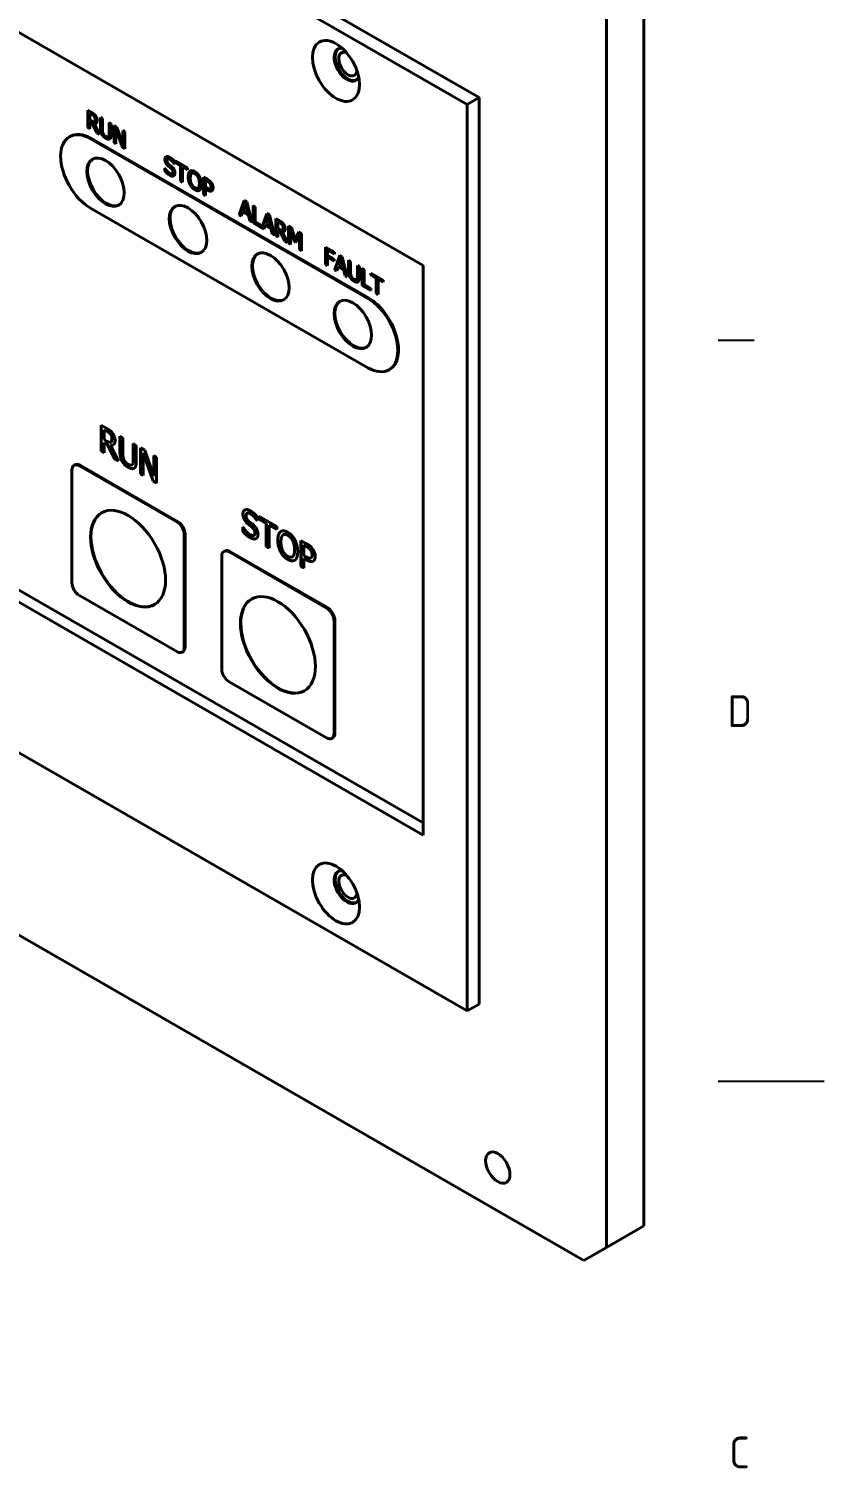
# Model space of a CAD drawing. Header units: millimetres. Extents: x 0 to 1193, y 0 to 420.
# Drawn here: x 518.9 to 594, y 173.5 to 309.4 of the extents above; entities that cross this region are included whole.
import ezdxf

# ---------------------------------------------------------------- set-up
doc = ezdxf.new("R2010")
doc.units = ezdxf.units.MM
doc.layers.get('0').update_dxf_attribs({"color": 3, "lineweight": 25})
for name, color, linetype, lineweight in [('가시적인 것(ISO)', 3, 'Continuous', 40), ('가시적인 좁은 것(ISO)', 3, 'Continuous', 35), ('경계(ISO)', 7, 'Continuous', 25)]:
    doc.layers.add(name, color=color, linetype=linetype, lineweight=lineweight)
doc.styles.add('문자 텍스트_PSTEK_POSCO', font='isocp.shx')

# ---------------------------------------------------------------- blocks, each defined once
blk = doc.blocks.new('경계 Default Border')
at = {"layer": '경계(ISO)'}
blk.add_line((584, 280), (587.4, 280), dxfattribs=at)
at = {"layer": '경계(ISO)', "flags": 128}
blk.add_lwpolyline([(594, 210), (584, 210)], dxfattribs=at)
at = {"layer": '경계(ISO)', "color": 2, "char_height": 3, "attachment_point": 7, "style": '문자 텍스트_PSTEK_POSCO'}
for s, insert in [('D', (584.88, 243.47)), ('C', (585.04, 173.47))]:
    blk.add_mtext(s, dxfattribs=dict(at, insert=insert))

msp = doc.modelspace()

# ---------------------------------------------------------------- linework, layer by layer
at = {"layer": '가시적인 것(ISO)'}
for p, q in [((444.755, 370.096), (561.427, 302.909)), ((560.296, 302.257), (443.623, 369.444)), ((447.76, 349.485), (556.159, 287.062)), ((576.983, 314.087), (576.983, 196.36)), ((573.448, 194.324), (573.448, 312.051)), ((561.427, 302.909), (560.296, 302.257)), ((560.296, 216.66), (560.296, 302.257)), ((561.427, 302.909), (561.427, 217.311)), ((524.501, 300.074), (524.501, 301.709)), ((524.501, 301.709), (524.866, 301.499)), ((524.509, 300.078), (524.509, 301.705)), ((524.689, 301.412), (524.696, 301.417)), ((524.876, 301.305), (524.689, 301.412)), ((524.689, 301.412), (524.689, 300.798)), ((524.689, 300.798), (524.854, 300.703)), ((524.689, 300.616), (524.696, 300.62)), ((524.905, 300.492), (524.689, 300.616)), ((524.689, 300.616), (524.689, 299.966)), ((524.883, 301.309), (524.696, 301.417)), ((524.912, 300.496), (524.696, 300.62)), ((524.905, 300.492), (524.912, 300.496)), ((525.352, 299.584), (524.905, 300.492)), ((525.359, 299.588), (524.912, 300.496)), ((525.093, 300.445), (525.1, 300.449)), ((525.093, 300.445), (525.596, 299.444)), ((525.11, 300.64), (525.11, 300.64)), ((525.115, 300.643), (525.122, 300.647)), ((525.691, 300.004), (525.691, 301.024)), ((525.691, 301.024), (525.879, 300.916)), ((525.698, 300.008), (525.698, 301.02)), ((525.879, 300.916), (525.879, 299.895)), ((526.526, 299.517), (526.526, 300.543)), ((526.526, 300.543), (526.714, 300.434)), ((526.534, 299.521), (526.534, 300.539)), ((526.714, 300.434), (526.714, 299.414)), ((522.838, 299.243), (522.768, 299.203)), ((524.501, 300.074), (524.509, 300.078)), ((524.689, 299.966), (524.501, 300.074)), ((524.689, 299.974), (524.509, 300.078)), ((524.834, 299.047), (550.997, 283.981)), ((525.352, 299.584), (525.359, 299.588)), ((525.596, 299.444), (525.352, 299.584)), ((525.59, 299.455), (525.359, 299.588)), ((526.437, 299.203), (526.444, 299.207)), ((526.984, 298.644), (526.984, 300.279)), ((526.984, 300.279), (527.251, 300.126)), ((526.991, 298.648), (526.991, 300.275)), ((527.159, 299.953), (527.166, 299.957)), ((527.785, 298.183), (527.159, 299.953)), ((527.159, 299.953), (527.159, 298.543)), ((527.792, 298.187), (527.166, 299.957)), ((527.251, 300.126), (527.82, 298.503)), ((527.82, 298.503), (527.82, 299.798)), ((527.82, 299.798), (527.996, 299.697)), ((527.827, 298.507), (527.827, 299.794)), ((527.996, 299.697), (527.996, 298.062)), ((550.927, 283.94), (524.764, 299.007)), ((526.984, 298.644), (526.991, 298.648)), ((527.159, 298.543), (526.984, 298.644)), ((527.159, 298.551), (526.991, 298.648)), ((527.785, 298.183), (527.792, 298.187)), ((527.996, 298.062), (527.785, 298.183)), ((527.996, 298.07), (527.792, 298.187)), ((527.82, 298.503), (527.827, 298.507)), ((532.029, 297.103), (532.036, 297.107)), ((532.659, 296.657), (532.666, 296.662)), ((532.673, 296.65), (532.659, 296.657)), ((532.673, 296.658), (532.666, 296.662)), ((532.673, 296.909), (532.673, 296.65)), ((532.775, 296.734), (532.775, 296.927)), ((532.775, 296.927), (533.912, 296.273)), ((532.775, 296.734), (532.782, 296.738)), ((533.249, 296.461), (532.775, 296.734)), ((532.782, 296.738), (532.782, 296.923)), ((533.256, 296.465), (532.782, 296.738)), ((533.249, 296.461), (533.256, 296.465)), ((533.249, 295.019), (533.249, 296.461)), ((533.256, 295.023), (533.256, 296.465)), ((533.437, 296.352), (533.444, 296.357)), ((533.912, 296.079), (533.437, 296.352)), ((533.437, 296.352), (533.437, 294.911)), ((533.912, 296.087), (533.444, 296.357)), ((531.766, 295.971), (531.766, 296.244)), ((531.766, 296.244), (531.78, 296.236)), ((531.766, 295.971), (531.773, 295.975)), ((531.773, 295.975), (531.773, 296.24)), ((532.47, 295.72), (532.477, 295.724)), ((533.249, 295.019), (533.256, 295.023)), ((533.437, 294.911), (533.249, 295.019)), ((533.437, 294.919), (533.256, 295.023)), ((533.912, 296.273), (533.912, 296.079)), ((534.144, 295.952), (534.151, 295.956)), ((534.323, 295.761), (534.33, 295.765)), ((535.431, 293.763), (535.431, 295.398)), ((535.431, 295.398), (535.786, 295.193)), ((535.438, 293.767), (535.438, 295.394)), ((535.619, 295.101), (535.626, 295.105)), ((535.775, 295.011), (535.619, 295.101)), ((535.619, 295.101), (535.619, 294.449)), ((535.782, 295.016), (535.626, 295.105)), ((534.878, 294.361), (534.885, 294.365)), ((535.431, 293.763), (535.438, 293.767)), ((535.619, 293.654), (535.431, 293.763)), ((535.619, 293.662), (535.438, 293.767)), ((535.619, 294.449), (535.748, 294.375)), ((535.619, 294.264), (535.626, 294.268)), ((535.778, 294.172), (535.619, 294.264)), ((535.619, 294.264), (535.619, 293.654)), ((535.786, 294.176), (535.626, 294.268)), ((536.045, 294.297), (536.052, 294.301)), ((536.049, 294.3), (536.056, 294.304)), ((524.764, 292.466), (550.927, 277.4)), ((538.793, 291.827), (539.269, 293.187)), ((538.8, 291.831), (539.274, 293.185)), ((539.38, 292.901), (539.163, 292.256)), ((539.163, 292.256), (539.599, 292.005)), ((539.269, 293.187), (539.501, 293.054)), ((539.38, 292.901), (539.388, 292.905)), ((539.599, 292.005), (539.38, 292.901)), ((539.606, 292.009), (539.388, 292.905)), ((539.501, 293.054), (539.978, 291.144)), ((540.112, 291.067), (540.112, 292.702)), ((540.112, 292.702), (540.3, 292.594)), ((540.119, 291.071), (540.119, 292.698)), ((540.3, 292.594), (540.3, 291.152)), ((538.793, 291.827), (538.8, 291.831)), ((538.983, 291.717), (538.793, 291.827)), ((538.985, 291.724), (538.8, 291.831)), ((539.111, 292.101), (538.983, 291.717)), ((539.111, 292.101), (539.118, 292.105)), ((539.651, 291.79), (539.111, 292.101)), ((539.658, 291.794), (539.118, 292.105)), ((539.599, 292.005), (539.606, 292.009)), ((539.651, 291.79), (539.658, 291.794)), ((539.779, 291.259), (539.651, 291.79)), ((539.786, 291.263), (539.658, 291.794)), ((539.779, 291.259), (539.786, 291.263)), ((539.978, 291.144), (539.779, 291.259)), ((539.975, 291.154), (539.786, 291.263)), ((540.112, 291.067), (540.119, 291.071)), ((541.117, 290.488), (540.112, 291.067)), ((541.119, 290.495), (540.119, 291.071)), ((540.3, 291.152), (540.931, 290.789)), ((540.931, 290.611), (541.403, 291.959)), ((540.938, 290.615), (541.408, 291.956)), ((541.514, 291.672), (541.297, 291.027)), ((541.297, 291.027), (541.733, 290.776)), ((541.403, 291.959), (541.635, 291.825)), ((541.514, 291.672), (541.521, 291.676)), ((541.733, 290.776), (541.514, 291.672)), ((541.74, 290.78), (541.521, 291.676)), ((541.635, 291.825), (542.111, 289.916)), ((542.246, 289.838), (542.246, 291.473)), ((542.246, 291.473), (542.61, 291.264)), ((542.253, 289.842), (542.253, 291.469)), ((542.434, 291.177), (542.441, 291.181)), ((542.62, 291.07), (542.434, 291.177)), ((542.434, 291.177), (542.434, 290.562)), ((542.627, 291.074), (542.441, 291.181)), ((540.931, 290.789), (540.931, 290.611)), ((540.931, 290.611), (540.938, 290.615)), ((541.245, 290.872), (541.117, 290.488)), ((541.245, 290.872), (541.252, 290.876)), ((541.785, 290.561), (541.245, 290.872)), ((541.792, 290.565), (541.252, 290.876)), ((541.733, 290.776), (541.74, 290.78)), ((541.785, 290.561), (541.792, 290.565)), ((541.913, 290.03), (541.785, 290.561)), ((541.92, 290.034), (541.792, 290.565)), ((541.913, 290.03), (541.92, 290.034)), ((542.111, 289.916), (541.913, 290.03)), ((542.109, 289.925), (541.92, 290.034)), ((542.246, 289.838), (542.253, 289.842)), ((542.434, 289.73), (542.246, 289.838)), ((542.434, 289.738), (542.253, 289.842)), ((542.434, 290.562), (542.599, 290.467)), ((542.434, 290.381), (542.441, 290.385)), ((542.649, 290.257), (542.434, 290.381)), ((542.434, 290.381), (542.434, 289.73)), ((542.656, 290.261), (542.441, 290.385)), ((542.649, 290.257), (542.656, 290.261)), ((543.096, 289.349), (542.649, 290.257)), ((543.103, 289.353), (542.656, 290.261)), ((542.837, 290.209), (542.844, 290.213)), ((542.837, 290.209), (543.34, 289.208)), ((542.854, 290.405), (542.854, 290.405)), ((542.859, 290.407), (542.866, 290.411)), ((543.452, 289.143), (543.452, 290.779)), ((543.452, 290.779), (543.709, 290.631)), ((543.459, 289.148), (543.459, 290.774)), ((543.628, 290.451), (543.635, 290.455)), ((543.993, 289.282), (543.628, 290.451)), ((543.628, 290.451), (543.628, 289.042)), ((544, 289.287), (543.635, 290.455)), ((543.709, 290.631), (544.062, 289.517)), ((544.062, 289.517), (544.404, 290.231)), ((544.062, 289.517), (544.069, 289.521)), ((544.069, 289.521), (544.408, 290.228)), ((544.477, 289.962), (544.108, 289.216)), ((544.404, 290.231), (544.665, 290.08)), ((544.477, 289.962), (544.484, 289.966)), ((544.477, 288.553), (544.477, 289.962)), ((544.484, 288.558), (544.484, 289.966)), ((544.665, 290.08), (544.665, 288.445)), ((543.096, 289.349), (543.103, 289.353)), ((543.34, 289.208), (543.096, 289.349)), ((543.334, 289.22), (543.103, 289.353)), ((543.452, 289.143), (543.459, 289.148)), ((543.628, 289.042), (543.452, 289.143)), ((543.628, 289.051), (543.459, 289.148)), ((543.993, 289.282), (544, 289.287)), ((544.108, 289.216), (543.993, 289.282)), ((544.111, 289.223), (544, 289.287)), ((544.477, 288.553), (544.484, 288.558)), ((544.665, 288.445), (544.477, 288.553)), ((544.665, 288.453), (544.484, 288.558)), ((546.946, 287.149), (546.946, 288.784)), ((546.946, 288.784), (547.792, 288.297)), ((546.953, 287.153), (546.953, 288.78)), ((547.134, 288.482), (547.141, 288.486)), ((547.792, 288.103), (547.134, 288.482)), ((547.134, 288.482), (547.134, 288.021)), ((547.792, 288.112), (547.141, 288.486)), ((547.792, 288.297), (547.792, 288.103)), ((546.946, 287.149), (546.953, 287.153)), ((547.134, 287.041), (546.946, 287.149)), ((547.134, 287.049), (546.953, 287.153)), ((547.134, 288.021), (547.764, 287.658)), ((547.134, 287.828), (547.141, 287.832)), ((547.764, 287.465), (547.134, 287.828)), ((547.134, 287.828), (547.134, 287.041)), ((547.764, 287.473), (547.141, 287.832)), ((547.764, 287.658), (547.764, 287.465)), ((547.808, 286.652), (548.285, 288.013)), ((547.815, 286.657), (548.289, 288.01)), ((548.126, 286.926), (547.998, 286.543)), ((548.126, 286.926), (548.134, 286.93)), ((548.666, 286.615), (548.126, 286.926)), ((548.673, 286.619), (548.134, 286.93)), ((548.396, 287.726), (548.178, 287.082)), ((548.178, 287.082), (548.615, 286.831)), ((548.285, 288.013), (548.516, 287.88)), ((548.396, 287.726), (548.403, 287.73)), ((548.615, 286.831), (548.396, 287.726)), ((548.622, 286.835), (548.403, 287.73)), ((548.516, 287.88), (548.993, 285.97)), ((548.615, 286.831), (548.622, 286.835)), ((549.11, 286.518), (549.11, 287.538)), ((549.11, 287.538), (549.298, 287.43)), ((549.117, 286.522), (549.117, 287.534)), ((549.298, 287.43), (549.298, 286.409)), ((549.945, 286.031), (549.945, 287.057)), ((549.945, 287.057), (550.133, 286.949)), ((549.952, 286.035), (549.952, 287.053)), ((550.133, 286.949), (550.133, 285.928)), ((556.159, 287.062), (556.159, 233.267)), ((547.808, 286.652), (547.815, 286.657)), ((547.998, 286.543), (547.808, 286.652)), ((548, 286.55), (547.815, 286.657)), ((548.666, 286.615), (548.673, 286.619)), ((548.795, 286.084), (548.666, 286.615)), ((548.802, 286.088), (548.673, 286.619)), ((548.795, 286.084), (548.802, 286.088)), ((548.993, 285.97), (548.795, 286.084)), ((548.991, 285.98), (548.802, 286.088)), ((549.856, 285.717), (549.863, 285.722)), ((550.403, 285.158), (550.403, 286.793)), ((550.403, 286.793), (550.59, 286.685)), ((550.41, 285.162), (550.41, 286.789)), ((550.59, 286.685), (550.59, 285.244)), ((551.225, 286.126), (551.225, 286.32)), ((551.225, 286.32), (552.362, 285.665)), ((551.225, 286.126), (551.232, 286.13)), ((551.7, 285.853), (551.225, 286.126)), ((551.232, 286.13), (551.232, 286.316)), ((551.707, 285.857), (551.232, 286.13)), ((551.7, 285.853), (551.707, 285.857)), ((551.7, 284.411), (551.7, 285.853)), ((551.707, 284.415), (551.707, 285.857)), ((551.888, 285.745), (551.895, 285.749)), ((552.362, 285.471), (551.888, 285.745)), ((551.888, 285.745), (551.888, 284.303)), ((552.362, 285.48), (551.895, 285.749)), ((552.362, 285.665), (552.362, 285.471)), ((550.403, 285.158), (550.41, 285.162)), ((551.222, 284.686), (550.403, 285.158)), ((551.222, 284.695), (550.41, 285.162)), ((550.59, 285.244), (551.222, 284.88)), ((551.222, 284.88), (551.222, 284.686)), ((551.7, 284.411), (551.707, 284.415)), ((551.888, 284.303), (551.7, 284.411)), ((551.888, 284.311), (551.707, 284.415)), ((443.623, 283.847), (560.296, 216.66)), ((552.993, 277.245), (552.923, 277.204)), ((525.749, 269.523), (525.749, 271.976)), ((525.749, 271.976), (526.296, 271.661)), ((525.756, 269.527), (525.756, 271.972)), ((434.855, 271.682), (571.327, 193.093)), ((526.031, 271.531), (526.038, 271.536)), ((526.311, 271.37), (526.031, 271.531)), ((526.031, 271.531), (526.031, 270.609)), ((526.031, 270.609), (526.279, 270.467)), ((526.318, 271.374), (526.038, 271.536)), ((527.534, 269.418), (527.534, 270.948)), ((527.534, 270.948), (527.815, 270.786)), ((527.541, 269.422), (527.541, 270.944)), ((527.815, 270.786), (527.815, 269.256)), ((525.749, 269.523), (525.756, 269.527)), ((526.031, 269.361), (525.749, 269.523)), ((526.031, 269.369), (525.756, 269.527)), ((526.031, 270.337), (526.038, 270.341)), ((526.354, 270.151), (526.031, 270.337)), ((526.031, 270.337), (526.031, 269.361)), ((526.361, 270.155), (526.038, 270.341)), ((526.354, 270.151), (526.361, 270.155)), ((527.025, 268.789), (526.354, 270.151)), ((527.032, 268.793), (526.361, 270.155)), ((526.636, 270.08), (526.643, 270.084)), ((526.636, 270.08), (527.391, 268.578)), ((526.662, 270.373), (526.662, 270.373)), ((526.669, 270.377), (526.676, 270.381)), ((528.787, 268.688), (528.787, 270.227)), ((528.787, 270.227), (529.069, 270.064)), ((528.794, 268.693), (528.794, 270.223)), ((529.069, 270.064), (529.069, 268.534)), ((529.473, 267.379), (529.473, 269.832)), ((529.473, 269.832), (529.873, 269.601)), ((529.48, 267.383), (529.48, 269.828)), ((529.736, 269.342), (529.743, 269.347)), ((530.674, 266.687), (529.736, 269.342)), ((529.736, 269.342), (529.736, 267.228)), ((530.681, 266.691), (529.743, 269.347)), ((529.873, 269.601), (530.728, 267.167)), ((523.275, 268.232), (523.204, 268.191)), ((532.895, 262.848), (523.703, 268.142)), ((523.774, 268.183), (532.966, 262.889)), ((527.025, 268.789), (527.032, 268.793)), ((527.391, 268.578), (527.025, 268.789)), ((527.385, 268.589), (527.032, 268.793)), ((528.653, 268.218), (528.66, 268.222)), ((530.728, 267.167), (530.728, 269.109)), ((530.728, 269.109), (530.991, 268.958)), ((530.735, 267.171), (530.735, 269.105)), ((530.991, 268.958), (530.991, 266.505)), ((522.996, 267.731), (522.996, 257.103)), ((529.473, 267.379), (529.48, 267.383)), ((529.736, 267.228), (529.473, 267.379)), ((529.736, 267.236), (529.48, 267.383)), ((530.674, 266.687), (530.681, 266.691)), ((530.991, 266.505), (530.674, 266.687)), ((530.991, 266.513), (530.681, 266.691)), ((530.728, 267.167), (530.735, 267.171)), ((539.121, 261.944), (539.121, 262.354)), ((539.121, 262.354), (539.142, 262.342)), ((539.128, 261.948), (539.128, 262.35)), ((539.516, 263.642), (539.523, 263.646)), ((540.46, 262.974), (540.467, 262.978)), ((540.481, 262.962), (540.46, 262.974)), ((540.481, 262.97), (540.467, 262.978)), ((540.481, 263.351), (540.481, 262.962)), ((540.634, 263.088), (540.634, 263.379)), ((540.634, 263.379), (542.339, 262.397)), ((540.634, 263.088), (540.641, 263.093)), ((541.346, 262.679), (540.634, 263.088)), ((540.641, 263.093), (540.641, 263.375)), ((541.353, 262.683), (540.641, 263.093)), ((541.346, 262.679), (541.353, 262.683)), ((541.346, 260.516), (541.346, 262.679)), ((541.353, 260.52), (541.353, 262.683)), ((541.628, 262.516), (541.635, 262.52)), ((542.339, 262.106), (541.628, 262.516)), ((541.628, 262.516), (541.628, 260.354)), ((542.339, 262.115), (541.635, 262.52)), ((542.339, 262.397), (542.339, 262.106)), ((533.602, 250.995), (533.602, 261.624)), ((533.673, 261.664), (533.673, 251.036)), ((539.121, 261.944), (539.128, 261.948)), ((540.177, 261.568), (540.184, 261.572)), ((542.688, 261.915), (542.695, 261.919)), ((542.956, 261.628), (542.963, 261.633)), ((544.619, 258.631), (544.619, 261.084)), ((544.619, 261.084), (545.152, 260.777)), ((544.626, 258.635), (544.626, 261.08)), ((537.417, 260.088), (537.346, 260.047)), ((547.038, 254.704), (537.845, 259.998)), ((537.916, 260.039), (547.108, 254.745)), ((541.346, 260.516), (541.353, 260.52)), ((541.628, 260.354), (541.346, 260.516)), ((541.628, 260.362), (541.353, 260.52)), ((544.901, 260.639), (544.908, 260.643)), ((545.134, 260.505), (544.901, 260.639)), ((544.901, 260.639), (544.901, 259.661)), ((544.901, 259.661), (545.093, 259.551)), ((545.142, 260.509), (544.908, 260.643)), ((556.159, 233.267), (511.692, 258.874)), ((512.683, 259.445), (556.159, 234.408)), ((537.138, 259.588), (537.138, 248.959)), ((543.789, 259.529), (543.796, 259.533)), ((544.619, 258.631), (544.626, 258.635)), ((544.901, 258.469), (544.619, 258.631)), ((544.901, 258.477), (544.626, 258.635)), ((544.901, 259.383), (544.908, 259.387)), ((545.14, 259.246), (544.901, 259.383)), ((544.901, 259.383), (544.901, 258.469)), ((545.147, 259.25), (544.908, 259.387)), ((545.539, 259.433), (545.546, 259.438)), ((545.545, 259.437), (545.552, 259.441)), ((523.703, 255.879), (532.895, 250.585)), ((547.745, 242.851), (547.745, 253.48)), ((547.815, 253.52), (547.815, 242.892)), ((533.465, 250.577), (533.394, 250.536)), ((537.845, 247.735), (547.038, 242.441)), ((547.607, 242.433), (547.537, 242.392)), ((561.427, 217.311), (560.296, 216.66)), ((576.983, 196.36), (573.448, 194.324)), ((574.862, 195.129), (576.983, 196.36)), ((571.327, 193.093), (574.862, 195.129)), ((573.448, 194.324), (571.327, 193.093))]:
    msp.add_line(p, q, dxfattribs=at)
for centre, major_axis in [((547.921, 305.418), (-1.572, 2.73)), ((526.178, 294.922), (-1.248, 2.166)), ((533.956, 290.443), (-1.248, 2.166)), ((541.734, 285.964), (-1.248, 2.166)), ((549.512, 281.485), (-1.248, 2.166)), ((528.299, 259.363), (-2.495, 4.333)), ((542.441, 251.22), (-2.495, 4.333)), ((547.921, 227.751), (-1.572, 2.73)), ((563.195, 201.864), (0.809, -1.405))]:
    msp.add_ellipse(centre, major_axis=major_axis, ratio=0.5780931, dxfattribs=at)
for centre, major_axis, start_param, end_param in [((548.947, 306.008), (-0.848, 1.473), 5.8622021, 9.8457612), ((549.053, 306.069), (-0.848, 1.473), 0.0623118, 3.0792809), ((549.053, 306.069), (0.614, -1.065), 2.5029127, 6.9218652), ((524.764, 295.736), (-1.996, 3.466), 5.4997209, 8.6413135), ((524.834, 295.777), (-1.996, 3.466), 5.4997209, 6.2831853), ((526.249, 294.963), (-1.248, 2.166), 0.0282335, 3.1133592), ((534.027, 290.484), (-1.248, 2.166), 0.0282335, 3.1133592), ((541.805, 286.004), (-1.248, 2.166), 0.0282335, 3.1133592), ((549.583, 281.525), (-1.248, 2.166), 0.0282335, 3.1133592), ((550.927, 280.67), (1.996, -3.466), 5.4997209, 8.6413135), ((550.997, 280.711), (1.996, -3.466), 0, 2.3581282), ((523.703, 267.324), (-0.499, 0.867), 5.4997209, 7.0705172), ((523.774, 267.365), (-0.499, 0.867), 5.4997209, 6.2831853), ((528.335, 259.384), (2.495, -4.333), 3.1486501, 6.2761278), ((532.895, 262.031), (0.499, -0.867), 0.7873319, 2.3581282), ((532.966, 262.071), (0.499, -0.867), 0.7873319, 2.3581282), ((537.845, 259.18), (-0.499, 0.867), 5.4997209, 7.0705172), ((537.916, 259.221), (-0.499, 0.867), 5.4997209, 6.2831853), ((523.703, 256.696), (-0.499, 0.867), 0.7873319, 2.3581282), ((542.477, 251.24), (2.495, -4.333), 3.1486501, 6.2761278), ((547.038, 253.887), (0.499, -0.867), 0.7873319, 2.3581282), ((547.108, 253.928), (0.499, -0.867), 0.7873319, 2.3581282), ((532.895, 251.403), (0.499, -0.867), 5.4997209, 7.0705172), ((532.966, 251.443), (0.499, -0.867), 0, 0.7873319), ((537.845, 248.552), (-0.499, 0.867), 0.7873319, 2.3581282), ((547.038, 243.259), (0.499, -0.867), 5.4997209, 7.0705172), ((547.108, 243.299), (0.499, -0.867), 0, 0.7873319), ((548.947, 228.341), (-0.848, 1.473), 5.8622021, 9.8457612), ((549.053, 228.402), (-0.848, 1.473), 0.0623118, 3.0792809), ((549.053, 228.402), (0.614, -1.065), 2.5029127, 6.9218652)]:
    msp.add_ellipse(centre, major_axis=major_axis, ratio=0.5780931, start_param=start_param, end_param=end_param, dxfattribs=at)
for points in [[(524.854, 300.703), (524.936, 300.656), (525.065, 300.614), (525.11, 300.64)], [(524.866, 301.499), (524.987, 301.429), (525.151, 301.304), (525.226, 301.206)], [(525.101, 301.12), (525.061, 301.173), (524.954, 301.26), (524.876, 301.305)], [(525.108, 301.124), (525.068, 301.178), (524.961, 301.264), (524.883, 301.309)], [(525.386, 300.755), (525.386, 300.577), (525.228, 300.425), (525.093, 300.445)], [(525.27, 300.473), (525.201, 300.434), (525.1, 300.449)], [(525.19, 300.851), (525.19, 300.923), (525.147, 301.058), (525.101, 301.12)], [(525.197, 300.855), (525.197, 300.927), (525.154, 301.062), (525.108, 301.124)], [(525.11, 300.64), (525.151, 300.662), (525.19, 300.766), (525.19, 300.851)], [(525.226, 301.206), (525.3, 301.107), (525.386, 300.884), (525.386, 300.755)], [(525.826, 299.427), (525.752, 299.555), (525.691, 299.829), (525.691, 300.004)], [(525.833, 299.432), (525.759, 299.559), (525.698, 299.833), (525.698, 300.008)], [(526.202, 299.06), (526.077, 299.132), (525.892, 299.314), (525.826, 299.427)], [(526.209, 299.064), (526.084, 299.136), (525.899, 299.318), (525.833, 299.432)], [(525.879, 299.895), (525.879, 299.781), (525.904, 299.613), (525.94, 299.53)], [(525.94, 299.53), (525.978, 299.442), (526.108, 299.3), (526.202, 299.245)], [(526.202, 299.245), (526.29, 299.195), (526.428, 299.183), (526.466, 299.227)], [(526.579, 298.994), (526.512, 298.956), (526.333, 298.985), (526.202, 299.06)], [(526.586, 298.998), (526.519, 298.96), (526.34, 298.989), (526.209, 299.064)], [(526.444, 299.207), (526.46, 299.217), (526.473, 299.232)], [(526.466, 299.227), (526.501, 299.269), (526.526, 299.407), (526.526, 299.517)], [(526.473, 299.232), (526.508, 299.273), (526.534, 299.411), (526.534, 299.521)], [(526.714, 299.414), (526.714, 299.243), (526.655, 299.034), (526.579, 298.994)], [(526.589, 298.999), (526.587, 298.999), (526.586, 298.998)], [(531.777, 297.064), (531.777, 297.262), (532.045, 297.377), (532.252, 297.257)], [(531.868, 296.715), (531.825, 296.795), (531.777, 296.968), (531.777, 297.064)], [(531.784, 297.068), (531.784, 297.245), (531.891, 297.31)], [(531.875, 296.719), (531.832, 296.799), (531.784, 296.972), (531.784, 297.068)], [(532.102, 296.436), (532.029, 296.501), (531.913, 296.635), (531.868, 296.715)], [(532.109, 296.44), (532.036, 296.505), (531.92, 296.639), (531.875, 296.719)], [(532.265, 297.062), (532.134, 297.137), (531.972, 297.089), (531.972, 296.973)], [(531.972, 296.973), (531.972, 296.87), (532.068, 296.692), (532.157, 296.613)], [(532.358, 296.215), (532.292, 296.274), (532.183, 296.366), (532.102, 296.436)], [(532.365, 296.219), (532.299, 296.278), (532.19, 296.37), (532.109, 296.44)], [(532.157, 296.613), (532.217, 296.56), (532.39, 296.412), (532.447, 296.36)], [(532.252, 297.257), (532.371, 297.189), (532.582, 297.013), (532.673, 296.909)], [(532.659, 296.657), (532.591, 296.768), (532.38, 296.995), (532.265, 297.062)], [(532.666, 296.662), (532.598, 296.772), (532.388, 296.999), (532.272, 297.066)], [(532.447, 296.36), (532.592, 296.224), (532.728, 295.938), (532.728, 295.786)], [(532.23, 295.577), (532.077, 295.665), (531.861, 295.863), (531.766, 295.971)], [(532.237, 295.581), (532.084, 295.669), (531.868, 295.867), (531.773, 295.975)], [(531.78, 296.236), (531.873, 296.082), (532.108, 295.835), (532.217, 295.773)], [(532.217, 295.773), (532.372, 295.683), (532.532, 295.741), (532.532, 295.864)], [(532.599, 295.513), (532.532, 295.48), (532.36, 295.502), (532.23, 295.577)], [(532.606, 295.517), (532.539, 295.484), (532.367, 295.506), (532.237, 295.581)], [(532.532, 295.864), (532.532, 295.962), (532.448, 296.132), (532.358, 296.215)], [(532.539, 295.868), (532.539, 295.966), (532.455, 296.136), (532.365, 296.219)], [(532.477, 295.724), (532.539, 295.76), (532.539, 295.868)], [(532.728, 295.786), (532.728, 295.689), (532.66, 295.542), (532.599, 295.513)], [(532.613, 295.52), (532.61, 295.518), (532.606, 295.517)], [(533.975, 295.419), (533.975, 295.624), (534.063, 295.886), (534.144, 295.952)], [(534.143, 294.692), (534.062, 294.848), (533.975, 295.217), (533.975, 295.419)], [(533.982, 295.423), (533.982, 295.628), (534.07, 295.89), (534.151, 295.956)], [(534.15, 294.697), (534.069, 294.852), (533.982, 295.222), (533.982, 295.423)], [(534.144, 295.952), (534.227, 296.013), (534.457, 295.993), (534.599, 295.911)], [(534.151, 295.956), (534.162, 295.964), (534.174, 295.971)], [(534.286, 295.734), (534.23, 295.682), (534.171, 295.465), (534.171, 295.306)], [(534.171, 295.306), (534.171, 294.984), (534.404, 294.508), (534.6, 294.395)], [(534.6, 295.722), (534.498, 295.781), (534.345, 295.787), (534.286, 295.734)], [(534.599, 295.911), (534.744, 295.828), (534.975, 295.578), (535.055, 295.427)], [(534.913, 295.373), (534.857, 295.49), (534.699, 295.666), (534.6, 295.722)], [(534.92, 295.377), (534.864, 295.494), (534.706, 295.67), (534.607, 295.726)], [(535.029, 294.812), (535.029, 294.973), (534.968, 295.259), (534.913, 295.373)], [(535.036, 294.816), (535.036, 294.977), (534.975, 295.263), (534.92, 295.377)], [(535.055, 295.427), (535.136, 295.272), (535.225, 294.903), (535.225, 294.699)], [(536.027, 294.804), (535.982, 294.864), (535.863, 294.961), (535.775, 295.011)], [(536.034, 294.808), (535.99, 294.868), (535.87, 294.965), (535.782, 295.016)], [(535.786, 295.193), (535.913, 295.12), (536.089, 294.971), (536.157, 294.878)], [(534.599, 294.207), (534.456, 294.29), (534.227, 294.534), (534.143, 294.692)], [(534.606, 294.211), (534.463, 294.294), (534.234, 294.538), (534.15, 294.697)], [(535.055, 294.167), (534.968, 294.103), (534.738, 294.127), (534.599, 294.207)], [(534.6, 294.395), (534.796, 294.282), (535.029, 294.49), (535.029, 294.812)], [(535.225, 294.699), (535.225, 294.5), (535.138, 294.228), (535.055, 294.167)], [(535.748, 294.375), (535.862, 294.309), (536.003, 294.271), (536.049, 294.3)], [(536.201, 294.098), (536.128, 294.057), (535.93, 294.085), (535.778, 294.172)], [(536.129, 294.496), (536.129, 294.581), (536.079, 294.735), (536.027, 294.804)], [(536.136, 294.5), (536.136, 294.585), (536.086, 294.739), (536.034, 294.808)], [(536.049, 294.3), (536.091, 294.324), (536.129, 294.418), (536.129, 294.496)], [(536.052, 294.301), (536.054, 294.303), (536.056, 294.304)], [(536.056, 294.304), (536.098, 294.329), (536.136, 294.422), (536.136, 294.5)], [(536.157, 294.878), (536.236, 294.77), (536.325, 294.526), (536.325, 294.39)], [(536.325, 294.39), (536.325, 294.284), (536.26, 294.131), (536.201, 294.098)], [(542.61, 291.264), (542.731, 291.194), (542.895, 291.069), (542.97, 290.97)], [(542.845, 290.885), (542.805, 290.938), (542.698, 291.025), (542.62, 291.07)], [(542.852, 290.889), (542.812, 290.942), (542.705, 291.029), (542.627, 291.074)], [(542.934, 290.616), (542.934, 290.687), (542.891, 290.822), (542.845, 290.885)], [(542.941, 290.62), (542.941, 290.691), (542.898, 290.826), (542.852, 290.889)], [(542.97, 290.97), (543.044, 290.872), (543.13, 290.649), (543.13, 290.52)], [(542.599, 290.467), (542.68, 290.42), (542.809, 290.379), (542.854, 290.405)], [(543.13, 290.52), (543.13, 290.341), (542.972, 290.19), (542.837, 290.209)], [(543.014, 290.237), (542.945, 290.199), (542.844, 290.213)], [(542.854, 290.405), (542.895, 290.426), (542.934, 290.531), (542.934, 290.616)], [(549.245, 285.941), (549.171, 286.069), (549.11, 286.343), (549.11, 286.518)], [(549.252, 285.946), (549.178, 286.073), (549.117, 286.347), (549.117, 286.522)], [(549.621, 285.574), (549.496, 285.646), (549.31, 285.828), (549.245, 285.941)], [(549.628, 285.578), (549.503, 285.65), (549.317, 285.832), (549.252, 285.946)], [(549.298, 286.409), (549.298, 286.295), (549.323, 286.127), (549.358, 286.044)], [(549.358, 286.044), (549.396, 285.956), (549.527, 285.814), (549.621, 285.759)], [(549.621, 285.759), (549.709, 285.709), (549.847, 285.697), (549.885, 285.742)], [(549.998, 285.508), (549.93, 285.47), (549.752, 285.499), (549.621, 285.574)], [(550.005, 285.512), (549.937, 285.474), (549.759, 285.503), (549.628, 285.578)], [(549.863, 285.722), (549.879, 285.731), (549.892, 285.746)], [(549.885, 285.742), (549.92, 285.783), (549.945, 285.921), (549.945, 286.031)], [(549.892, 285.746), (549.927, 285.787), (549.952, 285.925), (549.952, 286.035)], [(550.133, 285.928), (550.133, 285.757), (550.074, 285.548), (549.998, 285.508)], [(550.007, 285.513), (550.006, 285.513), (550.005, 285.512)], [(526.296, 271.661), (526.478, 271.556), (526.724, 271.369), (526.836, 271.221)], [(526.648, 271.093), (526.588, 271.173), (526.428, 271.303), (526.311, 271.37)], [(526.655, 271.097), (526.595, 271.177), (526.435, 271.307), (526.318, 271.374)], [(527.076, 270.546), (527.076, 270.278), (526.839, 270.051), (526.636, 270.08)], [(526.782, 270.689), (526.782, 270.797), (526.717, 270.999), (526.648, 271.093)], [(526.789, 270.693), (526.789, 270.801), (526.724, 271.003), (526.655, 271.097)], [(526.662, 270.373), (526.724, 270.405), (526.782, 270.562), (526.782, 270.689)], [(526.836, 271.221), (526.947, 271.073), (527.076, 270.739), (527.076, 270.546)], [(526.279, 270.467), (526.401, 270.396), (526.595, 270.334), (526.662, 270.373)], [(526.9, 270.12), (526.796, 270.062), (526.643, 270.084)], [(527.736, 268.554), (527.625, 268.745), (527.534, 269.156), (527.534, 269.418)], [(527.743, 268.558), (527.632, 268.75), (527.541, 269.16), (527.541, 269.422)], [(527.815, 269.256), (527.815, 269.085), (527.853, 268.832), (527.907, 268.708)], [(528.3, 268.003), (528.113, 268.111), (527.834, 268.384), (527.736, 268.554)], [(528.307, 268.007), (528.12, 268.115), (527.841, 268.388), (527.743, 268.558)], [(527.907, 268.708), (527.963, 268.576), (528.159, 268.362), (528.3, 268.281)], [(528.3, 268.281), (528.433, 268.205), (528.639, 268.187), (528.696, 268.254)], [(528.866, 267.904), (528.764, 267.847), (528.496, 267.89), (528.3, 268.003)], [(528.873, 267.908), (528.771, 267.851), (528.503, 267.894), (528.307, 268.007)], [(528.66, 268.222), (528.684, 268.236), (528.703, 268.258)], [(528.696, 268.254), (528.749, 268.317), (528.787, 268.523), (528.787, 268.688)], [(528.703, 268.258), (528.756, 268.321), (528.794, 268.528), (528.794, 268.693)], [(529.069, 268.534), (529.069, 268.278), (528.979, 267.963), (528.866, 267.904)], [(528.878, 267.911), (528.876, 267.909), (528.873, 267.908)], [(539.137, 263.583), (539.137, 263.881), (539.539, 264.053), (539.85, 263.874)], [(539.144, 263.587), (539.144, 263.855), (539.306, 263.952)], [(539.85, 263.874), (540.029, 263.771), (540.345, 263.507), (540.481, 263.351)], [(539.274, 263.061), (539.209, 263.18), (539.137, 263.44), (539.137, 263.583)], [(539.142, 262.342), (539.281, 262.111), (539.633, 261.741), (539.797, 261.647)], [(539.281, 263.065), (539.216, 263.184), (539.144, 263.444), (539.144, 263.587)], [(539.625, 262.642), (539.515, 262.739), (539.341, 262.94), (539.274, 263.061)], [(539.632, 262.646), (539.522, 262.743), (539.348, 262.945), (539.281, 263.065)], [(539.869, 263.581), (539.673, 263.693), (539.431, 263.62), (539.431, 263.447)], [(539.431, 263.447), (539.431, 263.292), (539.573, 263.025), (539.707, 262.906)], [(540.008, 262.31), (539.91, 262.398), (539.747, 262.536), (539.625, 262.642)], [(540.015, 262.314), (539.917, 262.402), (539.754, 262.54), (539.632, 262.646)], [(539.707, 262.906), (539.797, 262.827), (540.056, 262.606), (540.142, 262.527)], [(540.46, 262.974), (540.359, 263.139), (540.043, 263.481), (539.869, 263.581)], [(540.467, 262.978), (540.366, 263.144), (540.05, 263.485), (539.876, 263.585)], [(540.142, 262.527), (540.361, 262.324), (540.563, 261.895), (540.563, 261.666)], [(539.817, 261.352), (539.587, 261.485), (539.264, 261.783), (539.121, 261.944)], [(539.824, 261.357), (539.594, 261.489), (539.271, 261.787), (539.128, 261.948)], [(539.797, 261.647), (540.031, 261.512), (540.27, 261.599), (540.27, 261.784)], [(540.371, 261.256), (540.27, 261.207), (540.012, 261.241), (539.817, 261.352)], [(540.378, 261.26), (540.277, 261.211), (540.019, 261.245), (539.824, 261.357)], [(540.27, 261.784), (540.27, 261.931), (540.144, 262.186), (540.008, 262.31)], [(540.277, 261.788), (540.277, 261.935), (540.151, 262.19), (540.015, 262.314)], [(540.184, 261.572), (540.277, 261.625), (540.277, 261.788)], [(540.563, 261.666), (540.563, 261.521), (540.462, 261.301), (540.371, 261.256)], [(540.39, 261.267), (540.384, 261.263), (540.378, 261.26)], [(542.434, 261.116), (542.434, 261.424), (542.566, 261.817), (542.688, 261.915)], [(542.687, 260.026), (542.564, 260.259), (542.434, 260.814), (542.434, 261.116)], [(542.441, 261.12), (542.441, 261.428), (542.573, 261.821), (542.695, 261.919)], [(542.694, 260.03), (542.572, 260.264), (542.441, 260.818), (542.441, 261.12)], [(542.688, 261.915), (542.812, 262.007), (543.158, 261.977), (543.371, 261.854)], [(542.695, 261.919), (542.712, 261.932), (542.73, 261.943)], [(542.901, 261.588), (542.817, 261.511), (542.728, 261.185), (542.728, 260.947)], [(543.372, 261.571), (543.219, 261.659), (542.989, 261.669), (542.901, 261.588)], [(543.371, 261.854), (543.587, 261.73), (543.935, 261.355), (544.055, 261.128)], [(543.842, 261.046), (543.757, 261.222), (543.52, 261.486), (543.372, 261.571)], [(543.849, 261.05), (543.765, 261.226), (543.527, 261.49), (543.379, 261.575)], [(544.015, 260.205), (544.015, 260.448), (543.924, 260.876), (543.842, 261.046)], [(544.022, 260.209), (544.022, 260.452), (543.931, 260.88), (543.849, 261.05)], [(544.055, 261.128), (544.175, 260.896), (544.309, 260.342), (544.309, 260.036)], [(543.371, 259.298), (543.156, 259.422), (542.812, 259.789), (542.687, 260.026)], [(543.378, 259.302), (543.163, 259.426), (542.819, 259.793), (542.694, 260.03)], [(542.728, 260.947), (542.728, 260.464), (543.078, 259.749), (543.372, 259.58)], [(543.372, 259.58), (543.666, 259.41), (544.015, 259.722), (544.015, 260.205)], [(544.309, 260.036), (544.309, 259.738), (544.179, 259.33), (544.055, 259.238)], [(545.513, 260.194), (545.446, 260.284), (545.267, 260.428), (545.134, 260.505)], [(545.52, 260.198), (545.453, 260.288), (545.274, 260.433), (545.142, 260.509)], [(545.152, 260.777), (545.341, 260.668), (545.605, 260.444), (545.707, 260.304)], [(545.666, 259.732), (545.666, 259.859), (545.59, 260.089), (545.513, 260.194)], [(545.673, 259.736), (545.673, 259.863), (545.597, 260.093), (545.52, 260.198)], [(545.545, 259.437), (545.609, 259.474), (545.666, 259.614), (545.666, 259.732)], [(545.552, 259.441), (545.616, 259.478), (545.673, 259.619), (545.673, 259.736)], [(545.707, 260.304), (545.826, 260.143), (545.96, 259.777), (545.96, 259.572)], [(544.055, 259.238), (543.924, 259.143), (543.579, 259.179), (543.371, 259.298)], [(545.093, 259.551), (545.265, 259.452), (545.477, 259.393), (545.545, 259.437)], [(545.774, 259.135), (545.664, 259.073), (545.367, 259.115), (545.14, 259.246)], [(545.546, 259.438), (545.549, 259.439), (545.552, 259.441)], [(545.96, 259.572), (545.96, 259.413), (545.862, 259.184), (545.774, 259.135)]]:
    msp.add_open_spline(points, degree=2, dxfattribs=at)
for points, knots in [([(525.122, 300.647), (525.159, 300.669), (525.197, 300.77), (525.197, 300.855)], [0.0565208, 0.0565208, 0.0565208, 1, 2, 2, 2]), ([(532.272, 297.066), (532.141, 297.141), (532.047, 297.113), (532.036, 297.107)], [0, 0, 0, 1, 1.1612669, 1.1612669, 1.1612669]), ([(534.607, 295.726), (534.505, 295.785), (534.375, 295.791), (534.33, 295.765)], [0, 0, 0, 1, 1.7016611, 1.7016611, 1.7016611]), ([(535.032, 294.152), (534.956, 294.109), (534.745, 294.131), (534.606, 294.211)], [0.1676776, 0.1676776, 0.1676776, 1, 2, 2, 2]), ([(534.885, 294.365), (534.903, 294.375), (535.036, 294.494), (535.036, 294.816)], [0.8592971, 0.8592971, 0.8592971, 1, 2, 2, 2]), ([(536.207, 294.101), (536.134, 294.061), (535.937, 294.089), (535.786, 294.176)], [0.0110053, 0.0110053, 0.0110053, 1, 2, 2, 2]), ([(542.866, 290.411), (542.904, 290.433), (542.941, 290.535), (542.941, 290.62)], [0.0565208, 0.0565208, 0.0565208, 1, 2, 2, 2]), ([(526.676, 270.381), (526.733, 270.414), (526.789, 270.566), (526.789, 270.693)], [0.0565208, 0.0565208, 0.0565208, 1, 2, 2, 2]), ([(539.876, 263.585), (539.68, 263.698), (539.539, 263.655), (539.523, 263.646)], [0, 0, 0, 1, 1.1612669, 1.1612669, 1.1612669]), ([(543.379, 261.575), (543.226, 261.663), (543.031, 261.671), (542.963, 261.633)], [0, 0, 0, 1, 1.7016611, 1.7016611, 1.7016611]), ([(543.796, 259.533), (543.823, 259.548), (544.022, 259.726), (544.022, 260.209)], [0.8592971, 0.8592971, 0.8592971, 1, 2, 2, 2]), ([(544.019, 259.214), (543.903, 259.15), (543.586, 259.183), (543.378, 259.302)], [0.161221, 0.161221, 0.161221, 1, 2, 2, 2]), ([(545.781, 259.139), (545.671, 259.077), (545.374, 259.119), (545.147, 259.25)], [0.0020284, 0.0020284, 0.0020284, 1, 2, 2, 2])]:
    msp.add_open_spline(points, degree=2, knots=knots, dxfattribs=at)
at = {"layer": '가시적인 좁은 것(ISO)'}
for p, q in [((524.876, 301.305), (524.883, 301.309)), ((525.101, 301.12), (525.108, 301.124)), ((525.19, 300.851), (525.197, 300.855)), ((524.834, 299.047), (524.764, 299.007)), ((525.691, 300.004), (525.698, 300.008)), ((525.826, 299.427), (525.833, 299.432)), ((526.202, 299.06), (526.209, 299.064)), ((526.466, 299.227), (526.473, 299.232)), ((526.526, 299.517), (526.534, 299.521)), ((526.579, 298.994), (526.586, 298.998)), ((531.777, 297.064), (531.784, 297.068)), ((531.868, 296.715), (531.875, 296.719)), ((532.102, 296.436), (532.109, 296.44)), ((532.265, 297.062), (532.272, 297.066)), ((532.23, 295.577), (532.237, 295.581)), ((532.358, 296.215), (532.365, 296.219)), ((532.532, 295.864), (532.539, 295.868)), ((532.599, 295.513), (532.606, 295.517)), ((533.975, 295.419), (533.982, 295.423)), ((534.6, 295.722), (534.607, 295.726)), ((534.913, 295.373), (534.92, 295.377)), ((535.775, 295.011), (535.782, 295.016)), ((534.143, 294.692), (534.15, 294.697)), ((534.599, 294.207), (534.606, 294.211)), ((535.029, 294.812), (535.036, 294.816)), ((535.778, 294.172), (535.786, 294.176)), ((536.027, 294.804), (536.034, 294.808)), ((536.129, 294.496), (536.136, 294.5)), ((536.201, 294.098), (536.206, 294.101)), ((542.62, 291.07), (542.627, 291.074)), ((542.845, 290.885), (542.852, 290.889)), ((542.934, 290.616), (542.941, 290.62)), ((549.11, 286.518), (549.117, 286.522)), ((549.245, 285.941), (549.252, 285.946)), ((549.621, 285.574), (549.628, 285.578)), ((549.885, 285.742), (549.892, 285.746)), ((549.945, 286.031), (549.952, 286.035)), ((549.998, 285.508), (550.005, 285.512)), ((550.997, 283.981), (550.927, 283.94)), ((526.311, 271.37), (526.318, 271.374)), ((526.648, 271.093), (526.655, 271.097)), ((526.782, 270.689), (526.789, 270.693)), ((527.534, 269.418), (527.541, 269.422)), ((523.703, 268.142), (523.774, 268.183)), ((527.736, 268.554), (527.743, 268.558)), ((528.3, 268.003), (528.307, 268.007)), ((528.696, 268.254), (528.703, 268.258)), ((528.787, 268.688), (528.794, 268.693)), ((528.866, 267.904), (528.873, 267.908)), ((532.966, 262.889), (532.895, 262.848)), ((539.137, 263.583), (539.144, 263.587)), ((539.274, 263.061), (539.281, 263.065)), ((539.625, 262.642), (539.632, 262.646)), ((539.869, 263.581), (539.876, 263.585)), ((533.602, 261.624), (533.673, 261.664)), ((539.817, 261.352), (539.824, 261.357)), ((540.008, 262.31), (540.015, 262.314)), ((540.27, 261.784), (540.277, 261.788)), ((540.371, 261.256), (540.378, 261.26)), ((542.434, 261.116), (542.441, 261.12)), ((543.372, 261.571), (543.379, 261.575)), ((543.842, 261.046), (543.849, 261.05)), ((537.845, 259.998), (537.916, 260.039)), ((542.687, 260.026), (542.694, 260.03)), ((544.015, 260.205), (544.022, 260.209)), ((545.134, 260.505), (545.142, 260.509)), ((545.513, 260.194), (545.52, 260.198)), ((545.666, 259.732), (545.673, 259.736)), ((543.371, 259.298), (543.378, 259.302)), ((545.14, 259.246), (545.147, 259.25)), ((545.774, 259.135), (545.78, 259.138)), ((547.108, 254.745), (547.038, 254.704)), ((547.745, 253.48), (547.815, 253.52)), ((533.673, 251.036), (533.602, 250.995)), ((547.815, 242.892), (547.745, 242.851))]:
    msp.add_line(p, q, dxfattribs=at)

# ---------------------------------------------------------------- block references
msp.add_blockref('경계 Default Border', (0, 0))

doc.saveas('drawing.dxf')
